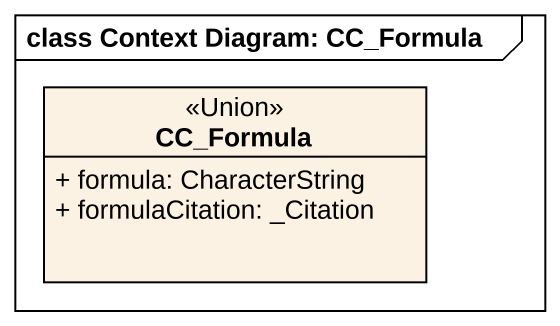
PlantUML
@startuml
mainframe class Context Diagram: CC_Formula
hide circle
hide empty members
skinparam classAttributeIconSize 0
class CC_Formula <<Union>> {
  + formula: CharacterString
  + formulaCitation: _Citation
}
@enduml
